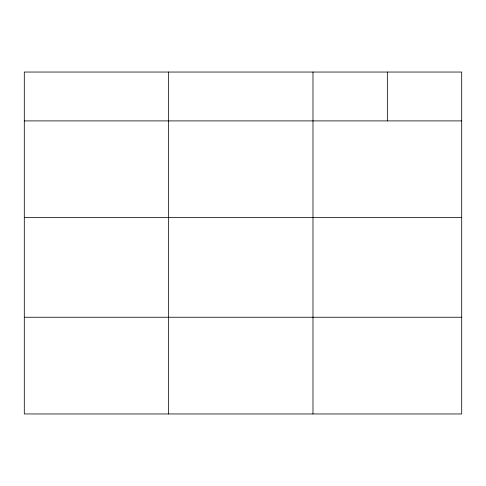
<?xml version="1.0" encoding="UTF-8"?>
<svg xmlns="http://www.w3.org/2000/svg" width="486" height="486" viewBox="0 0 486 486"><rect width="100%" height="100%" fill="white"/><g stroke="black" fill="none" stroke-linecap="round" stroke-linejoin="round"><path stroke-width="0.73" d="M461.7 217.613L461.7 72.043L24.3 72.043L24.3 413.957L461.7 413.957L461.7 217.613L24.3 217.613M24.3 120.905L461.7 120.905M24.3 317.249L461.7 317.249M387.342 72.043L387.342 120.905M312.984 72.043L312.984 413.957M168.642 72.043L168.642 413.957"/></g></svg>
